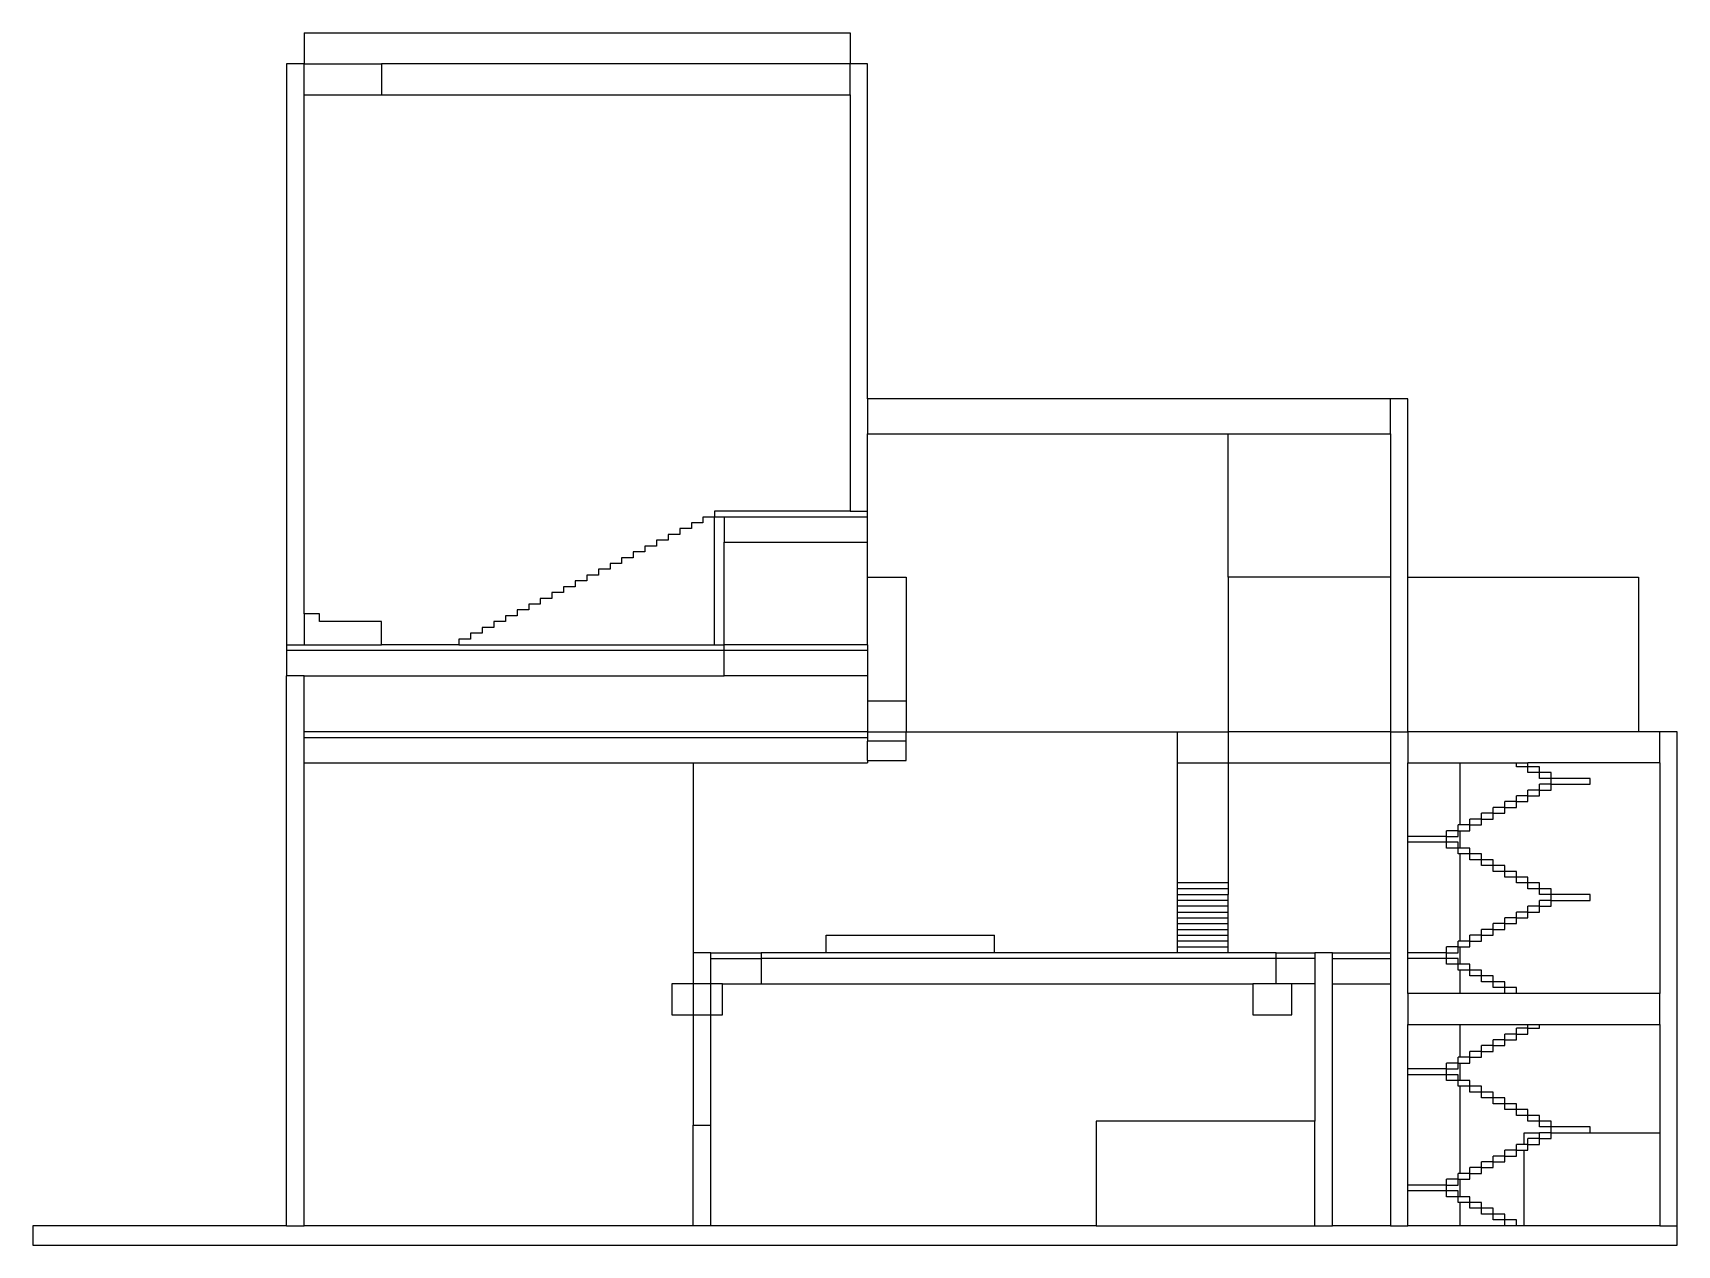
# Model space of a CAD drawing. Header units: millimetres. Extents: x -21225 to 21225, y -15650 to 15650.
import ezdxf

# ---------------------------------------------------------------- set-up
doc = ezdxf.new("R2010")
doc.units = ezdxf.units.MM
doc.layers.add('SectionCutEdges', color=7, linetype='Continuous')

msp = doc.modelspace()

# ---------------------------------------------------------------- linework, layer by layer
for p, q in [((-14225, 15650), (-125, 15650)), ((-14225, 15650), (-14225, 14850)), ((-125, 15650), (-125, 14850)), ((-14225, 14850), (-12225, 14850)), ((-14225, 14050), (-12225, 14050)), ((9637, 1600), (9637, 5300)), ((325, 1600), (325, 2500)), ((325, 1600), (1325, 1600)), ((325, -150), (325, 1600)), ((1325, 1600), (1325, -1600)), ((13825, 1600), (9637, 1600)), ((9637, 1600), (9637, -2400)), ((14275, 1600), (20225, 1600)), ((20225, 1600), (20225, -2400)), ((325, -150), (-3375, -150)), ((325, -300), (-3375, -300)), ((325, -150), (325, -300)), ((325, -300), (325, -950)), ((325, -950), (-3375, -950)), ((325, -950), (325, -1600)), ((325, -1600), (1325, -1600)), ((325, -1600), (325, -2400)), ((1325, -1600), (1325, -2400)), ((325, -2400), (-14225, -2400)), ((325, -2400), (1325, -2400)), ((325, -2400), (325, -2550)), ((1325, -2400), (8325, -2400)), ((1325, -2640), (1325, -2400)), ((8325, -3200), (8325, -2400)), ((8325, -2400), (9637, -2400)), ((13825, -2400), (9637, -2400)), ((9637, -2400), (9637, -3200)), ((325, -2550), (-14225, -2550)), ((325, -2550), (325, -2640)), ((-14225, -3200), (-4175, -3200)), ((-4175, -3200), (-4175, -8100)), ((-4175, -3200), (325, -3200)), ((325, -3140), (325, -3200)), ((8325, -6300), (8325, -3200)), ((8325, -3200), (9637, -3200)), ((9637, -3200), (13825, -3200)), ((9637, -3200), (9637, -6300)), ((15625, -4800), (15625, -3200)), ((17075, -3300), (17075, -3200)), ((17375, -3300), (17075, -3300)), ((17375, -3300), (17375, -3200)), ((17675, -3300), (17375, -3300)), ((17375, -3450), (17375, -3300)), ((17675, -3450), (17675, -3300)), ((17675, -3450), (17375, -3450)), ((17975, -3450), (17675, -3450)), ((17675, -3600), (17675, -3450)), ((17975, -3600), (17675, -3600)), ((17975, -3750), (17675, -3750)), ((17675, -3900), (17675, -3750)), ((17975, -3600), (17975, -3450)), ((18976, -3600), (17975, -3600)), ((17975, -3750), (17975, -3600)), ((17975, -3900), (17975, -3750)), ((17975, -3750), (18976, -3750)), ((18976, -3750), (18976, -3600)), ((17075, -4200), (16775, -4200)), ((16775, -4350), (16775, -4200)), ((17375, -4050), (17075, -4050)), ((17075, -4200), (17075, -4050)), ((17075, -4200), (17375, -4200)), ((17075, -4350), (17075, -4200)), ((17675, -3900), (17375, -3900)), ((17375, -4050), (17375, -3900)), ((17375, -4200), (17375, -4050)), ((17375, -4050), (17675, -4050)), ((17675, -4050), (17675, -3900)), ((17675, -3900), (17975, -3900)), ((16175, -4650), (15875, -4650)), ((15875, -4800), (15875, -4650)), ((16475, -4500), (16175, -4500)), ((16175, -4650), (16175, -4500)), ((16175, -4650), (16475, -4650)), ((16175, -4800), (16175, -4650)), ((16775, -4350), (16475, -4350)), ((16475, -4500), (16475, -4350)), ((16475, -4500), (16775, -4500)), ((16475, -4650), (16475, -4500)), ((16775, -4500), (16775, -4350)), ((16775, -4350), (17075, -4350)), ((15575, -4950), (15275, -4950)), ((15275, -5100), (15275, -4950)), ((15575, -4950), (15575, -4800)), ((15625, -4800), (15575, -4800)), ((15575, -5100), (15575, -4950)), ((15575, -4950), (15625, -4950)), ((15875, -4800), (15625, -4800)), ((15625, -5400), (15625, -4950)), ((15625, -4950), (15875, -4950)), ((15875, -4950), (15875, -4800)), ((15875, -4800), (16175, -4800)), ((15275, -5100), (14275, -5100)), ((15275, -5250), (14275, -5250)), ((15275, -5100), (15575, -5100)), ((15275, -5250), (15275, -5100)), ((15575, -5250), (15275, -5250)), ((15275, -5400), (15275, -5250)), ((15575, -5400), (15275, -5400)), ((15575, -5400), (15575, -5250)), ((15575, -5550), (15575, -5400)), ((15625, -5400), (15575, -5400)), ((15875, -5400), (15625, -5400)), ((15875, -5550), (15875, -5400)), ((15625, -5550), (15575, -5550)), ((15625, -7800), (15625, -5550)), ((15875, -5550), (15625, -5550)), ((16175, -5550), (15875, -5550)), ((15875, -5700), (15875, -5550)), ((16175, -5700), (15875, -5700)), ((16175, -5700), (16175, -5550)), ((16475, -5700), (16175, -5700)), ((16175, -5850), (16175, -5700)), ((16475, -5850), (16175, -5850)), ((16475, -5850), (16475, -5700)), ((16775, -5850), (16475, -5850)), ((16475, -6000), (16475, -5850)), ((16775, -6000), (16775, -5850)), ((9637, -6300), (8325, -6300)), ((8325, -6450), (8325, -6300)), ((9637, -6300), (9637, -6450)), ((16775, -6000), (16475, -6000)), ((17075, -6000), (16775, -6000)), ((16775, -6150), (16775, -6000)), ((17075, -6150), (16775, -6150)), ((17075, -6150), (17075, -6000)), ((17375, -6150), (17075, -6150)), ((17075, -6300), (17075, -6150)), ((17375, -6300), (17075, -6300)), ((17375, -6300), (17375, -6150)), ((17675, -6300), (17375, -6300)), ((17375, -6450), (17375, -6300)), ((17675, -6450), (17675, -6300)), ((9637, -6450), (8325, -6450)), ((8325, -6600), (8325, -6450)), ((8325, -6600), (9637, -6600)), ((8325, -6750), (8325, -6600)), ((9637, -6750), (8325, -6750)), ((8325, -6900), (8325, -6750)), ((9637, -6450), (9637, -6600)), ((9637, -6750), (9637, -6600)), ((9637, -6900), (9637, -6750)), ((17675, -6450), (17375, -6450)), ((17975, -6450), (17675, -6450)), ((17675, -6600), (17675, -6450)), ((17975, -6600), (17675, -6600)), ((17975, -6750), (17675, -6750)), ((17675, -6900), (17675, -6750)), ((17975, -6600), (17975, -6450)), ((18976, -6600), (17975, -6600)), ((17975, -6750), (17975, -6600)), ((17975, -6900), (17975, -6750)), ((17975, -6750), (18976, -6750)), ((18976, -6750), (18976, -6600)), ((9637, -6900), (8325, -6900)), ((8325, -7050), (8325, -6900)), ((8325, -7050), (9637, -7050)), ((8325, -7200), (8325, -7050)), ((8325, -7200), (9637, -7200)), ((8325, -7350), (8325, -7200)), ((9637, -7050), (9637, -6900)), ((9637, -7200), (9637, -7050)), ((9637, -7350), (9637, -7200)), ((17075, -7200), (16775, -7200)), ((16775, -7350), (16775, -7200)), ((17375, -7050), (17075, -7050)), ((17075, -7200), (17075, -7050)), ((17075, -7350), (17075, -7200)), ((17075, -7200), (17375, -7200)), ((17675, -6900), (17375, -6900)), ((17375, -7050), (17375, -6900)), ((17375, -7050), (17675, -7050)), ((17375, -7200), (17375, -7050)), ((17675, -6900), (17975, -6900)), ((17675, -7050), (17675, -6900)), ((8325, -7500), (8325, -7350)), ((8325, -7350), (9637, -7350)), ((8325, -7650), (8325, -7500)), ((8325, -7500), (9637, -7500)), ((9637, -7500), (9637, -7350)), ((9637, -7650), (9637, -7500)), ((16475, -7500), (16175, -7500)), ((16175, -7650), (16175, -7500)), ((16775, -7350), (16475, -7350)), ((16475, -7500), (16475, -7350)), ((16475, -7650), (16475, -7500)), ((16475, -7500), (16775, -7500)), ((16775, -7350), (17075, -7350)), ((16775, -7500), (16775, -7350)), ((-745, -8100), (-745, -7650)), ((-745, -7650), (3605, -7650)), ((3605, -8100), (3605, -7650)), ((8325, -7800), (8325, -7650)), ((8325, -7650), (9637, -7650)), ((8325, -7950), (8325, -7800)), ((9637, -7800), (8325, -7800)), ((8325, -7950), (9637, -7950)), ((8325, -8100), (8325, -7950)), ((9637, -7800), (9637, -7650)), ((9637, -7950), (9637, -7800)), ((9637, -8100), (9637, -7950)), ((15575, -7950), (15275, -7950)), ((15275, -8100), (15275, -7950)), ((15575, -7950), (15575, -7800)), ((15625, -7800), (15575, -7800)), ((15575, -8100), (15575, -7950)), ((15575, -7950), (15625, -7950)), ((15875, -7800), (15625, -7800)), ((15625, -8400), (15625, -7950)), ((15625, -7950), (15875, -7950)), ((16175, -7650), (15875, -7650)), ((15875, -7800), (15875, -7650)), ((15875, -7950), (15875, -7800)), ((15875, -7800), (16175, -7800)), ((16175, -7800), (16175, -7650)), ((16175, -7650), (16475, -7650)), ((-3725, -8100), (-2425, -8100)), ((-3725, -8250), (-2425, -8250)), ((10875, -8100), (11875, -8100)), ((11875, -8250), (10875, -8250)), ((12325, -8100), (13825, -8100)), ((12325, -8250), (13825, -8250)), ((15275, -8100), (14275, -8100)), ((15275, -8250), (14275, -8250)), ((15275, -8250), (15275, -8100)), ((15275, -8100), (15575, -8100)), ((15575, -8250), (15275, -8250)), ((15275, -8400), (15275, -8250)), ((15575, -8400), (15275, -8400)), ((15575, -8400), (15575, -8250)), ((15575, -8550), (15575, -8400)), ((15625, -8400), (15575, -8400)), ((15875, -8400), (15625, -8400)), ((15875, -8550), (15875, -8400)), ((-3425, -8900), (-2425, -8900)), ((11875, -8900), (11275, -8900)), ((12325, -8900), (13825, -8900)), ((15625, -8550), (15575, -8550)), ((15625, -9150), (15625, -8550)), ((15875, -8550), (15625, -8550)), ((16175, -8550), (15875, -8550)), ((15875, -8700), (15875, -8550)), ((16175, -8700), (15875, -8700)), ((16175, -8700), (16175, -8550)), ((16475, -8700), (16175, -8700)), ((16175, -8850), (16175, -8700)), ((16475, -8850), (16175, -8850)), ((16475, -8850), (16475, -8700)), ((16775, -8850), (16475, -8850)), ((16475, -9000), (16475, -8850)), ((16775, -9000), (16775, -8850)), ((16775, -9000), (16475, -9000)), ((17075, -9000), (16775, -9000)), ((16775, -9150), (16775, -9000)), ((17075, -9150), (17075, -9000)), ((15625, -10800), (15625, -9950)), ((17375, -10050), (17075, -10050)), ((17075, -10200), (17075, -10050)), ((17375, -10050), (17375, -9950)), ((17375, -10050), (17675, -10050)), ((17375, -10200), (17375, -10050)), ((17675, -10050), (17675, -9950)), ((16475, -10500), (16175, -10500)), ((16175, -10650), (16175, -10500)), ((16775, -10350), (16475, -10350)), ((16475, -10500), (16475, -10350)), ((16475, -10650), (16475, -10500)), ((16475, -10500), (16775, -10500)), ((17075, -10200), (16775, -10200)), ((16775, -10350), (16775, -10200)), ((16775, -10350), (17075, -10350)), ((16775, -10500), (16775, -10350)), ((17075, -10200), (17375, -10200)), ((17075, -10350), (17075, -10200)), ((15575, -10950), (15275, -10950)), ((15275, -11100), (15275, -10950)), ((15575, -10950), (15575, -10800)), ((15625, -10800), (15575, -10800)), ((15575, -11100), (15575, -10950)), ((15575, -10950), (15625, -10950)), ((15875, -10800), (15625, -10800)), ((15625, -11400), (15625, -10950)), ((15625, -10950), (15875, -10950)), ((16175, -10650), (15875, -10650)), ((15875, -10800), (15875, -10650)), ((15875, -10800), (16175, -10800)), ((15875, -10950), (15875, -10800)), ((16175, -10650), (16475, -10650)), ((16175, -10800), (16175, -10650)), ((15275, -11100), (14275, -11100)), ((15275, -11250), (14275, -11250)), ((15275, -11250), (15275, -11100)), ((15275, -11100), (15575, -11100)), ((15575, -11250), (15275, -11250)), ((15275, -11400), (15275, -11250)), ((15575, -11400), (15275, -11400)), ((15575, -11400), (15575, -11250)), ((15575, -11550), (15575, -11400)), ((15625, -11400), (15575, -11400)), ((15875, -11400), (15625, -11400)), ((15875, -11550), (15875, -11400)), ((15625, -11550), (15575, -11550)), ((15625, -13800), (15625, -11550)), ((15875, -11550), (15625, -11550)), ((16175, -11550), (15875, -11550)), ((15875, -11700), (15875, -11550)), ((16175, -11700), (15875, -11700)), ((16175, -11700), (16175, -11550)), ((16475, -11700), (16175, -11700)), ((16175, -11850), (16175, -11700)), ((16475, -11850), (16175, -11850)), ((16475, -11850), (16475, -11700)), ((16775, -11850), (16475, -11850)), ((16475, -12000), (16475, -11850)), ((16775, -12000), (16775, -11850)), ((16775, -12000), (16475, -12000)), ((17075, -12000), (16775, -12000)), ((16775, -12150), (16775, -12000)), ((17075, -12150), (16775, -12150)), ((17075, -12150), (17075, -12000)), ((17375, -12150), (17075, -12150)), ((17075, -12300), (17075, -12150)), ((17375, -12300), (17075, -12300)), ((17375, -12300), (17375, -12150)), ((17675, -12300), (17375, -12300)), ((17375, -12450), (17375, -12300)), ((17675, -12450), (17675, -12300)), ((-4175, -15150), (-4175, -12550)), ((-3725, -15150), (-3725, -12550)), ((17675, -12450), (17375, -12450)), ((17975, -12450), (17675, -12450)), ((17675, -12600), (17675, -12450)), ((17975, -12600), (17675, -12600)), ((17975, -12600), (17975, -12450)), ((18976, -12600), (17975, -12600)), ((17975, -12750), (17975, -12600)), ((18976, -12750), (18976, -12600)), ((17075, -13200), (17075, -13050)), ((17275, -13050), (17075, -13050)), ((17275, -12750), (17675, -12750)), ((17275, -13050), (17275, -12750)), ((17375, -13050), (17275, -13050)), ((17675, -12900), (17375, -12900)), ((17375, -13050), (17375, -12900)), ((17375, -13050), (17675, -13050)), ((17375, -13200), (17375, -13050)), ((17975, -12750), (17675, -12750)), ((17675, -12900), (17675, -12750)), ((17675, -13050), (17675, -12900)), ((17675, -12900), (17975, -12900)), ((17975, -12750), (18976, -12750)), ((17975, -12900), (17975, -12750)), ((18976, -12750), (20775, -12750)), ((16475, -13500), (16175, -13500)), ((16175, -13650), (16175, -13500)), ((16775, -13350), (16475, -13350)), ((16475, -13500), (16475, -13350)), ((16475, -13650), (16475, -13500)), ((16475, -13500), (16775, -13500)), ((17075, -13200), (16775, -13200)), ((16775, -13350), (16775, -13200)), ((16775, -13350), (17075, -13350)), ((16775, -13500), (16775, -13350)), ((17075, -13350), (17075, -13200)), ((17075, -13200), (17275, -13200)), ((17275, -15150), (17275, -13200)), ((17275, -13200), (17375, -13200)), ((15575, -13950), (15275, -13950)), ((15275, -14100), (15275, -13950)), ((15575, -13950), (15575, -13800)), ((15625, -13800), (15575, -13800)), ((15575, -14100), (15575, -13950)), ((15575, -13950), (15625, -13950)), ((15875, -13800), (15625, -13800)), ((15625, -14400), (15625, -13950)), ((15625, -13950), (15875, -13950)), ((16175, -13650), (15875, -13650)), ((15875, -13800), (15875, -13650)), ((15875, -13950), (15875, -13800)), ((15875, -13800), (16175, -13800)), ((16175, -13650), (16475, -13650)), ((16175, -13800), (16175, -13650)), ((15275, -14100), (14275, -14100)), ((15275, -14250), (14275, -14250)), ((15275, -14250), (15275, -14100)), ((15275, -14100), (15575, -14100)), ((15575, -14250), (15275, -14250)), ((15275, -14400), (15275, -14250)), ((15575, -14400), (15275, -14400)), ((15575, -14400), (15575, -14250)), ((15575, -14550), (15575, -14400)), ((15625, -14400), (15575, -14400)), ((15875, -14400), (15625, -14400)), ((15875, -14550), (15875, -14400)), ((15625, -14550), (15575, -14550)), ((15625, -15150), (15625, -14550)), ((15875, -14550), (15625, -14550)), ((16175, -14550), (15875, -14550)), ((15875, -14700), (15875, -14550)), ((16175, -14700), (15875, -14700)), ((16175, -14700), (16175, -14550)), ((16475, -14700), (16175, -14700)), ((16175, -14850), (16175, -14700)), ((16475, -14850), (16175, -14850)), ((16475, -14850), (16475, -14700)), ((16775, -14850), (16475, -14850)), ((16475, -15000), (16475, -14850)), ((16775, -15000), (16775, -14850)), ((16775, -15000), (16475, -15000)), ((17075, -15000), (16775, -15000)), ((16775, -15150), (16775, -15000)), ((17075, -15150), (17075, -15000))]:
    msp.add_line(p, q)
at = {"layer": 'SectionCutEdges'}
for p, q in [((-14225, 14850), (-14675, 14850)), ((-14675, 14850), (-14675, -150)), ((-14225, 14050), (-14225, 14850)), ((-12225, 14850), (-12225, 14050)), ((-125, 14850), (-12225, 14850)), ((-125, 14050), (-125, 14850)), ((325, 14850), (-125, 14850)), ((325, 6200), (325, 14850)), ((-14225, 650), (-14225, 14050)), ((-12225, 14050), (-125, 14050)), ((-125, 14050), (-125, 3300)), ((325, 6200), (325, 5300)), ((13825, 6200), (325, 6200)), ((14275, 6200), (13825, 6200)), ((13825, 5300), (13825, 6200)), ((14275, 1600), (14275, 6200)), ((325, 5300), (9637, 5300)), ((325, 3300), (325, 5300)), ((9637, 5300), (13825, 5300)), ((13825, 5300), (13825, 1600)), ((-3925, 3000), (-4225, 3000)), ((-4225, 3000), (-4225, 2850)), ((-3625, 3150), (-3925, 3150)), ((-3925, 3150), (-3925, 3000)), ((-3625, 3300), (-3625, 3150)), ((-125, 3300), (-3625, 3300)), ((-3625, -150), (-3625, 3150)), ((-3375, 3150), (-3625, 3150)), ((325, 3150), (-3375, 3150)), ((-3375, 3150), (-3375, 2500)), ((-125, 3300), (325, 3300)), ((325, 3150), (325, 3300)), ((325, 2500), (325, 3150)), ((-5125, 2550), (-5125, 2400)), ((-4825, 2550), (-5125, 2550)), ((-4525, 2700), (-4825, 2700)), ((-4825, 2700), (-4825, 2550)), ((-4525, 2850), (-4525, 2700)), ((-4225, 2850), (-4525, 2850)), ((-5725, 2250), (-5725, 2100)), ((-5425, 2250), (-5725, 2250)), ((-5425, 2400), (-5425, 2250)), ((-5125, 2400), (-5425, 2400)), ((-3375, 2500), (325, 2500)), ((-3375, -150), (-3375, 2500)), ((-6325, 1800), (-6625, 1800)), ((-6625, 1800), (-6625, 1650)), ((-6325, 1950), (-6325, 1800)), ((-6025, 1950), (-6325, 1950)), ((-6025, 2100), (-6025, 1950)), ((-5725, 2100), (-6025, 2100)), ((-7525, 1350), (-7525, 1200)), ((-7225, 1350), (-7525, 1350)), ((-7225, 1500), (-7225, 1350)), ((-6925, 1500), (-7225, 1500)), ((-6925, 1650), (-6925, 1500)), ((-6625, 1650), (-6925, 1650)), ((13825, 1600), (13825, -2400)), ((14275, -2400), (14275, 1600)), ((-8125, 900), (-8425, 900)), ((-8425, 900), (-8425, 750)), ((-7825, 1050), (-8125, 1050)), ((-8125, 1050), (-8125, 900)), ((-7825, 1200), (-7825, 1050)), ((-7525, 1200), (-7825, 1200)), ((-13825, 650), (-14225, 650)), ((-14225, 650), (-14225, -150)), ((-13825, 450), (-13825, 650)), ((-12225, 450), (-13825, 450)), ((-12225, -150), (-12225, 450)), ((-9325, 450), (-9325, 300)), ((-9025, 450), (-9325, 450)), ((-9025, 600), (-9025, 450)), ((-8725, 600), (-9025, 600)), ((-8425, 750), (-8725, 750)), ((-8725, 750), (-8725, 600)), ((-10225, 0), (-10225, -150)), ((-9925, 0), (-10225, 0)), ((-9625, 150), (-9925, 150)), ((-9925, 150), (-9925, 0)), ((-9625, 300), (-9625, 150)), ((-9325, 300), (-9625, 300)), ((-14675, -150), (-14675, -300)), ((-14675, -150), (-14225, -150)), ((-14675, -300), (-14675, -950)), ((-3375, -300), (-14675, -300)), ((-14225, -150), (-12225, -150)), ((-10225, -150), (-12225, -150)), ((-10225, -150), (-3625, -150)), ((-3625, -150), (-3375, -150)), ((-3375, -300), (-3375, -150)), ((-3375, -950), (-3375, -300)), ((-14225, -950), (-14675, -950)), ((-14675, -15150), (-14675, -950)), ((-14225, -950), (-3375, -950)), ((-14225, -2400), (-14225, -950)), ((-14225, -2550), (-14225, -2400)), ((13825, -2400), (13825, -3200)), ((13825, -2400), (14275, -2400)), ((14275, -2400), (14275, -3200)), ((20225, -2400), (14275, -2400)), ((20775, -2400), (20225, -2400)), ((21225, -2400), (20775, -2400)), ((20775, -3200), (20775, -2400)), ((21225, -15150), (21225, -2400)), ((-14225, -3200), (-14225, -2550)), ((1325, -2640), (325, -2640)), ((325, -3140), (325, -2640)), ((1325, -2900), (1325, -2640)), ((1325, -3140), (1325, -2900)), ((-14225, -15150), (-14225, -3200)), ((325, -3140), (1325, -3140)), ((13825, -3200), (13825, -8100)), ((14275, -3200), (15625, -3200)), ((14275, -5100), (14275, -3200)), ((15625, -3200), (17075, -3200)), ((17075, -3200), (17375, -3200)), ((20775, -3200), (17375, -3200)), ((20775, -3200), (20775, -9150)), ((14275, -5250), (14275, -5100)), ((14275, -8100), (14275, -5250)), ((-4175, -8100), (-4175, -8900)), ((-3725, -8100), (-4175, -8100)), ((-3725, -8250), (-3725, -8100)), ((-3725, -8900), (-3725, -8250)), ((-2425, -8100), (-2425, -8250)), ((-745, -8100), (-2425, -8100)), ((-2425, -8250), (-2425, -8900)), ((10875, -8250), (-2425, -8250)), ((3605, -8100), (-745, -8100)), ((8325, -8100), (3605, -8100)), ((9637, -8100), (8325, -8100)), ((10875, -8100), (9637, -8100)), ((10875, -8250), (10875, -8100)), ((10875, -8900), (10875, -8250)), ((11875, -8100), (11875, -8250)), ((12325, -8100), (11875, -8100)), ((11875, -8250), (11875, -8900)), ((12325, -8250), (12325, -8100)), ((12325, -8900), (12325, -8250)), ((13825, -8100), (13825, -8250)), ((13825, -8250), (13825, -8900)), ((14275, -8250), (14275, -8100)), ((14275, -9150), (14275, -8250)), ((-4725, -8900), (-4725, -9700)), ((-4175, -8900), (-4725, -8900)), ((-3725, -8900), (-4175, -8900)), ((-4175, -8900), (-4175, -9700)), ((-3425, -8900), (-3725, -8900)), ((-3725, -9700), (-3725, -8900)), ((-3425, -9700), (-3425, -8900)), ((-2425, -8900), (10275, -8900)), ((10275, -8900), (10275, -9700)), ((10875, -8900), (10275, -8900)), ((11275, -8900), (10875, -8900)), ((11275, -9700), (11275, -8900)), ((11875, -8900), (11875, -12450)), ((12325, -15150), (12325, -8900)), ((13825, -8900), (13825, -15150)), ((14275, -9150), (14275, -9950)), ((15625, -9150), (14275, -9150)), ((16775, -9150), (15625, -9150)), ((17075, -9150), (16775, -9150)), ((20775, -9150), (17075, -9150)), ((20775, -9950), (20775, -9150)), ((-4725, -9700), (-4175, -9700)), ((-4175, -9700), (-4175, -12550)), ((-4175, -9700), (-3725, -9700)), ((-3725, -9700), (-3425, -9700)), ((-3725, -12550), (-3725, -9700)), ((10275, -9700), (11275, -9700)), ((14275, -9950), (15625, -9950)), ((14275, -11100), (14275, -9950)), ((15625, -9950), (17375, -9950)), ((17375, -9950), (17675, -9950)), ((17675, -9950), (20775, -9950)), ((20775, -9950), (20775, -12750)), ((14275, -11250), (14275, -11100)), ((14275, -14100), (14275, -11250)), ((-4175, -12550), (-3725, -12550)), ((11875, -12450), (6225, -12450)), ((6225, -12450), (6225, -15150)), ((11875, -15150), (11875, -12450)), ((20775, -12750), (20775, -15150)), ((14275, -14250), (14275, -14100)), ((14275, -15150), (14275, -14250)), ((-21225, -15150), (-21225, -15650)), ((-14675, -15150), (-21225, -15150)), ((-14675, -15150), (-14225, -15150)), ((-4175, -15150), (-14225, -15150)), ((-3725, -15150), (-4175, -15150)), ((6225, -15150), (-3725, -15150)), ((6225, -15150), (11875, -15150)), ((11875, -15150), (12325, -15150)), ((13825, -15150), (12325, -15150)), ((13825, -15150), (14275, -15150)), ((15625, -15150), (14275, -15150)), ((16775, -15150), (15625, -15150)), ((17075, -15150), (16775, -15150)), ((17275, -15150), (17075, -15150)), ((20775, -15150), (17275, -15150)), ((20775, -15150), (21225, -15150)), ((21225, -15650), (21225, -15150)), ((-21225, -15650), (21225, -15650))]:
    msp.add_line(p, q, dxfattribs=at)

doc.saveas('drawing.dxf')
